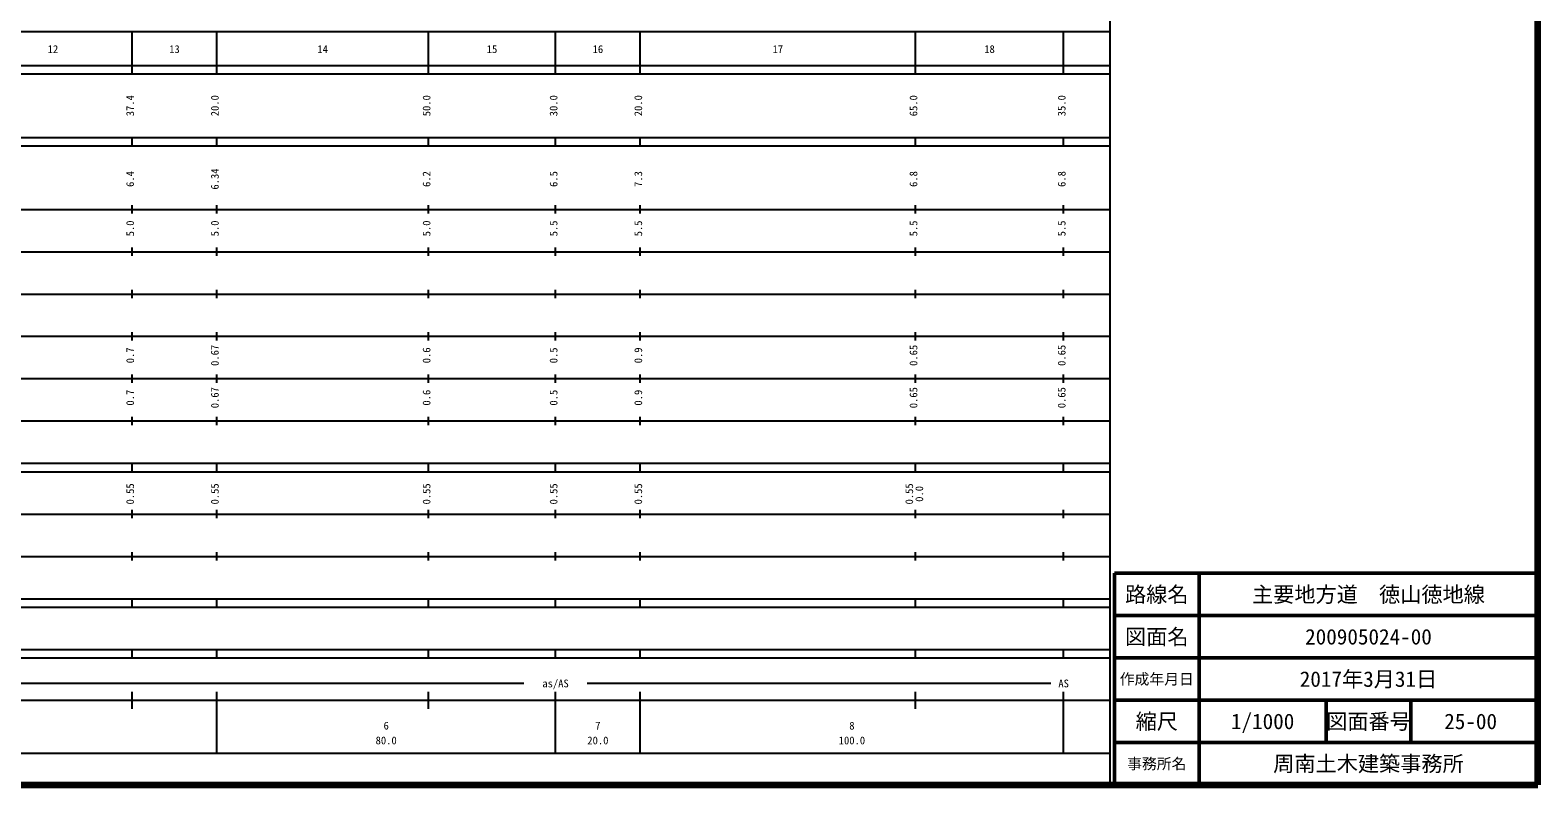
# Model space of a CAD drawing. Units: millimetres on the paper, enlarged 1000 times. Extents: x 40000 to 680000, y 20000 to 380000.
# Drawn here: x 323916 to 680000, y 20000 to 198357 of the extents above; entities that cross this region are included whole.
import ezdxf
from ezdxf.enums import TextEntityAlignment as Align

# ---------------------------------------------------------------- set-up
doc = ezdxf.new("R2010")
doc.units = ezdxf.units.MM
doc.header["$LTSCALE"] = 1000
for name, color, linetype, lineweight in [('M-TTL', 2, 'Continuous', 140), ('M-TTL-BAND', 7, 'Continuous', 25), ('M-TTL-FRAM', 2, 'Continuous', 50), ('M-TTL-LINE', 7, 'Continuous', 50)]:
    doc.layers.add(name, color=color, linetype=linetype, lineweight=lineweight)
doc.layers.add('M-TTL-TXT', color=7, linetype='Continuous')
doc.styles.add('ＭＳ ゴシック', font='')
doc.styles.get('ＭＳ ゴシック').set_extended_font_data('MS Gothic')

msp = doc.modelspace()

# ---------------------------------------------------------------- linework, layer by layer
at = {"layer": 'M-TTL'}
for p, q in [((680000, 20000), (680000, 380000)), ((40000, 20000), (680000, 20000))]:
    msp.add_line(p, q, dxfattribs=at)
at = {"layer": 'M-TTL-BAND'}
for p, q in [((579000, 20000), (579000, 370000)), ((68000, 198000), (579000, 198000)), ((348000, 188000), (348000, 198000)), ((368000, 188000), (368000, 198000)), ((418000, 188000), (418000, 198000)), ((448000, 188000), (448000, 198000)), ((468000, 188000), (468000, 198000)), ((533000, 188000), (533000, 198000)), ((568000, 188000), (568000, 198000)), ((40000, 190000), (579000, 190000)), ((40000, 188000), (579000, 188000)), ((40000, 173000), (579000, 173000)), ((40000, 171000), (579000, 171000)), ((348000, 171000), (348000, 173000)), ((368000, 171000), (368000, 173000)), ((418000, 171000), (418000, 173000)), ((448000, 171000), (448000, 173000)), ((468000, 171000), (468000, 173000)), ((533000, 171000), (533000, 173000)), ((568000, 171000), (568000, 173000)), ((348000, 155000), (348000, 157000)), ((368000, 155000), (368000, 157000)), ((418000, 155000), (418000, 157000)), ((448000, 155000), (448000, 157000)), ((468000, 155000), (468000, 157000)), ((533000, 155000), (533000, 157000)), ((568000, 155000), (568000, 157000)), ((40000, 156000), (579000, 156000)), ((46000, 146000), (579000, 146000)), ((348000, 145000), (348000, 147000)), ((368000, 145000), (368000, 147000)), ((418000, 145000), (418000, 147000)), ((448000, 145000), (448000, 147000)), ((468000, 145000), (468000, 147000)), ((533000, 145000), (533000, 147000)), ((568000, 145000), (568000, 147000)), ((52000, 136000), (579000, 136000)), ((348000, 135000), (348000, 137000)), ((368000, 135000), (368000, 137000)), ((418000, 135000), (418000, 137000)), ((448000, 135000), (448000, 137000)), ((468000, 135000), (468000, 137000)), ((533000, 135000), (533000, 137000)), ((568000, 135000), (568000, 137000)), ((46000, 126000), (579000, 126000)), ((348000, 125000), (348000, 127000)), ((368000, 125000), (368000, 127000)), ((418000, 125000), (418000, 127000)), ((448000, 125000), (448000, 127000)), ((468000, 125000), (468000, 127000)), ((533000, 125000), (533000, 127000)), ((568000, 125000), (568000, 127000)), ((52000, 116000), (579000, 116000)), ((348000, 115000), (348000, 117000)), ((368000, 115000), (368000, 117000)), ((418000, 115000), (418000, 117000)), ((448000, 115000), (448000, 117000)), ((468000, 115000), (468000, 117000)), ((533000, 115000), (533000, 117000)), ((568000, 115000), (568000, 117000)), ((348000, 105000), (348000, 107000)), ((368000, 105000), (368000, 107000)), ((418000, 105000), (418000, 107000)), ((448000, 105000), (448000, 107000)), ((468000, 105000), (468000, 107000)), ((533000, 105000), (533000, 107000)), ((568000, 105000), (568000, 107000)), ((46000, 106000), (579000, 106000)), ((40000, 96000), (579000, 96000)), ((40000, 94000), (579000, 94000)), ((348000, 94000), (348000, 96000)), ((368000, 94000), (368000, 96000)), ((418000, 94000), (418000, 96000)), ((448000, 94000), (448000, 96000)), ((468000, 94000), (468000, 96000)), ((533000, 94000), (533000, 96000)), ((568000, 94000), (568000, 96000)), ((49000, 84000), (579000, 84000)), ((348000, 83000), (348000, 85000)), ((368000, 83000), (368000, 85000)), ((418000, 83000), (418000, 85000)), ((448000, 83000), (448000, 85000)), ((468000, 83000), (468000, 85000)), ((533000, 83000), (533000, 85000)), ((568000, 83000), (568000, 85000)), ((348000, 73000), (348000, 75000)), ((368000, 73000), (368000, 75000)), ((418000, 73000), (418000, 75000)), ((448000, 73000), (448000, 75000)), ((468000, 73000), (468000, 75000)), ((533000, 73000), (533000, 75000)), ((568000, 73000), (568000, 75000)), ((40000, 74000), (579000, 74000)), ((40000, 64000), (579000, 64000)), ((40000, 62000), (579000, 62000)), ((348000, 62000), (348000, 64000)), ((368000, 62000), (368000, 64000)), ((418000, 62000), (418000, 64000)), ((448000, 62000), (448000, 64000)), ((468000, 62000), (468000, 64000)), ((533000, 62000), (533000, 64000)), ((568000, 62000), (568000, 64000)), ((40000, 52000), (579000, 52000)), ((40000, 50000), (579000, 50000)), ((348000, 50000), (348000, 52000)), ((368000, 50000), (368000, 52000)), ((418000, 50000), (418000, 52000)), ((448000, 50000), (448000, 52000)), ((468000, 50000), (468000, 52000)), ((533000, 50000), (533000, 52000)), ((568000, 50000), (568000, 52000)), ((71000, 44000), (440500, 44000)), ((455500, 44000), (565000, 44000)), ((40000, 40000), (579000, 40000)), ((348000, 38000), (348000, 42000)), ((368000, 27500), (368000, 42000)), ((418000, 38000), (418000, 42000)), ((448000, 27500), (448000, 42000)), ((468000, 27500), (468000, 42000)), ((533000, 38000), (533000, 42000)), ((568000, 27500), (568000, 42000)), ((68000, 27500), (579000, 27500))]:
    msp.add_line(p, q, dxfattribs=at)
at = {"layer": 'M-TTL-FRAM'}
for p, q in [((680000, 70000), (580000, 70000)), ((580000, 70000), (580000, 20000))]:
    msp.add_line(p, q, dxfattribs=at)
at = {"layer": 'M-TTL-LINE'}
for p, q in [((600000, 70000), (600000, 20000)), ((680000, 60000), (580000, 60000)), ((680000, 50000), (580000, 50000)), ((680000, 40000), (580000, 40000)), ((630000, 40000), (630000, 30000)), ((650000, 40000), (650000, 30000)), ((680000, 30000), (580000, 30000))]:
    msp.add_line(p, q, dxfattribs=at)

# ---------------------------------------------------------------- texts
at = {"layer": 'M-TTL-BAND', "style": 'ＭＳ ゴシック'}
for s, p in [('12', (329300, 192405)), ('13', (358000, 192405)), ('14', (393000, 192405)), ('15', (433000, 192405)), ('16', (458000, 192405)), ('17', (500500, 192405)), ('18', (550500, 192405)), ('as/AS', (448000, 42500)), ('AS', (568000, 42500)), ('6', (408000, 32523)), ('7', (458000, 32523)), ('8', (518000, 32523)), ('80.0', (408000, 29033)), ('20.0', (458000, 29033)), ('100.0', (518000, 29033))]:
    msp.add_text(s, height=1833, dxfattribs=at).set_placement(p, align=Align.BOTTOM_CENTER)
for s, p in [('37.4', (349000, 180500)), ('20.0', (369000, 180500)), ('50.0', (419000, 180500)), ('30.0', (449000, 180500)), ('20.0', (469000, 180500)), ('65.0', (534000, 180500)), ('35.0', (569000, 180500)), ('6.4', (349000, 163174)), ('6.34', (369000, 163174)), ('6.2', (419000, 163174)), ('6.5', (449000, 163174)), ('7.3', (469000, 163174)), ('6.8', (534000, 163174)), ('6.8', (569000, 163174)), ('5.0', (349000, 151500)), ('5.0', (369000, 151500)), ('5.0', (419000, 151500)), ('5.5', (449000, 151500)), ('5.5', (469000, 151500)), ('5.5', (534000, 151500)), ('5.5', (569000, 151500)), ('0.7', (349000, 121500)), ('0.67', (369000, 121500)), ('0.6', (419000, 121500)), ('0.5', (449000, 121500)), ('0.9', (469000, 121500)), ('0.65', (534000, 121500)), ('0.65', (569000, 121500)), ('0.7', (349000, 111500)), ('0.67', (369000, 111500)), ('0.6', (419000, 111500)), ('0.5', (449000, 111500)), ('0.9', (469000, 111500)), ('0.65', (534000, 111500)), ('0.65', (569000, 111500)), ('0.55', (349000, 88764)), ('0.55', (369000, 88764)), ('0.55', (419000, 88764)), ('0.55', (449000, 88764)), ('0.55', (469000, 88764)), ('0.55', (533000, 88764)), ('0.0', (535370, 88764))]:
    msp.add_text(s, height=1833, rotation=90, dxfattribs=at).set_placement(p, align=Align.BOTTOM_CENTER)
at = {"layer": 'M-TTL-TXT', "style": 'ＭＳ ゴシック'}
for s, height, p in [('路線名', 3666, (590000, 65000)), ('路線名', 3666, (590000, 65000)), ('主要地方道\u3000徳山徳地線', 3666, (640000, 65000)), ('図面名', 3666, (590000, 55000)), ('図面名', 3666, (590000, 55000)), ('200905024-00', 3666, (640000, 55000)), ('作成年月日', 2566, (590000, 45000)), ('作成年月日', 2566, (590000, 45000)), ('2017年3月31日', 3666, (640000, 45000)), ('縮尺', 3666, (590000, 35000)), ('縮尺', 3666, (590000, 35000)), ('1/1000', 3666, (615000, 35000)), ('図面番号', 3666, (640000, 35000)), ('図面番号', 3666, (640000, 35000)), ('25-00', 3666, (664125, 35000)), ('事務所名', 2566, (590000, 25000)), ('事務所名', 2566, (590000, 25000)), ('周南土木建築事務所', 3666, (640000, 25000))]:
    msp.add_text(s, height=height, dxfattribs=at).set_placement(p, align=Align.MIDDLE_CENTER)

doc.saveas('drawing.dxf')
